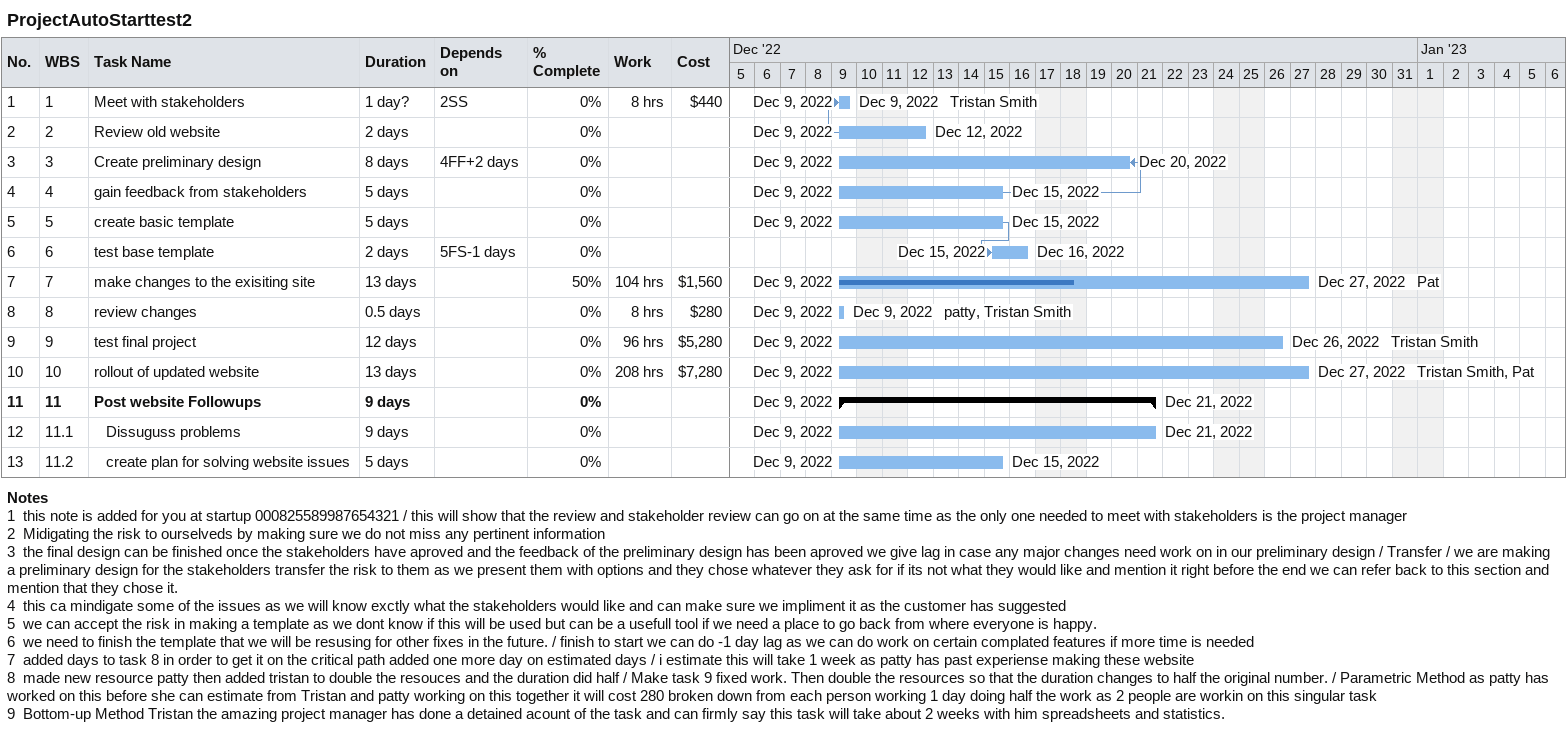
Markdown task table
ProjectAutoStarttest2

| ID | WBS | Task | Duration | Start | Finish | Predecessors | Resources | % complete | Work (h) | Cost ($) |
|---|---|---|---|---|---|---|---|---|---|---|
| 1 | 1 | Meet with stakeholders | 1d? | 2022-12-09 | 2022-12-09 | 2SS | Tristan Smith | 0 | 8 | 440 |
| 2 | 2 | Review old website | 2d | 2022-12-09 | 2022-12-12 |  |  | 0 |  |  |
| 3 | 3 | Create preliminary design | 8d | 2022-12-09 | 2022-12-20 | 4FF+2d |  | 0 |  |  |
| 4 | 4 | gain feedback from stakeholders | 5d | 2022-12-09 | 2022-12-15 |  |  | 0 |  |  |
| 5 | 5 | create basic template | 5d | 2022-12-09 | 2022-12-15 |  |  | 0 |  |  |
| 6 | 6 | test base template | 2d | 2022-12-15 | 2022-12-16 | 5FS-1d |  | 0 |  |  |
| 7 | 7 | make changes to the exisiting site | 13d | 2022-12-09 | 2022-12-27 |  | Pat | 50 | 104 | 1560 |
| 8 | 8 | review changes | 0.5d | 2022-12-09 | 2022-12-09 |  | patty, Tristan Smith | 0 | 8 | 280 |
| 9 | 9 | test final project | 12d | 2022-12-09 | 2022-12-26 |  | Tristan Smith | 0 | 96 | 5280 |
| 10 | 10 | rollout of updated website | 13d | 2022-12-09 | 2022-12-27 |  | Tristan Smith, Pat | 0 | 208 | 7280 |
| 11 | 11 | **Post website Followups** | 9d | 2022-12-09 | 2022-12-21 |  |  | 0 |  |  |
| 12 | 11.1 | Dissuguss problems | 9d | 2022-12-09 | 2022-12-21 |  |  | 0 |  |  |
| 13 | 11.2 | create plan for solving website issues | 5d | 2022-12-09 | 2022-12-15 |  |  | 0 |  |  |

Notes
- 1: this note is added for you at startup 000825589987654321 / this will show that the review and stakeholder review can go on at the same time as the only one needed to meet with stakeholders is the project manager
- 2: Midigating the risk to ourselveds by making sure we do not miss any pertinent information
- 3: the final design can be finished once the stakeholders have aproved and the feedback of the preliminary design has been aproved we give lag in case any major changes need work on in our preliminary design / Transfer / we are making a preliminary design for the stakeholders transfer the risk to them as we present them with options and they chose whatever they ask for if its not what they would like and mention it right before the end we can refer back to this section and mention that they chose it.
- 4: this ca mindigate some of the issues as we will know exctly what the stakeholders would like and can make sure we impliment it as the customer has suggested
- 5: we can accept the risk in making a template as we dont know if this will be used but can be a usefull tool if we need a place to go back from where everyone is happy.
- 6: we need to finish the template that we will be resusing for other fixes in the future. / finish to start we can do -1 day lag as we can do work on certain complated features if more time is needed
- 7: added days to task 8 in order to get it on the critical path added one more day on estimated days / i estimate this will take 1 week as patty has past experiense making these website
- 8: made new resource patty then added tristan to double the resouces and the duration did half / Make task 9 fixed work. Then double the resources so that the duration changes to half the original number. / Parametric Method as patty has worked on this before she can estimate from Tristan and patty working on this together it will cost 280 broken down from each person working 1 day doing half the work as 2 people are workin on this singular task
- 9: Bottom-up Method Tristan the amazing project manager has done a detained acount of the task and can firmly say this task will take about 2 weeks with him spreadsheets and statistics.
